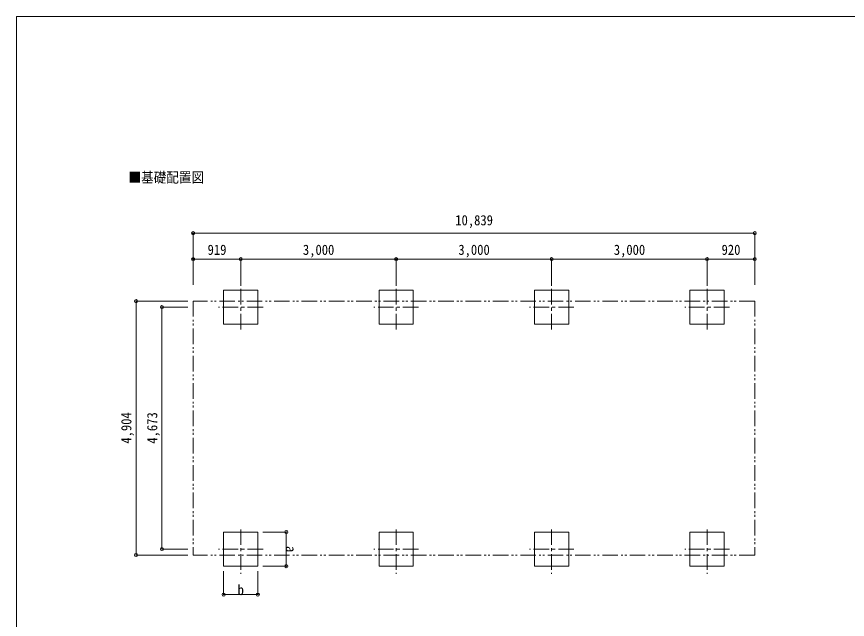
# Model space of a CAD drawing. Units: millimetres at full size, sheet at 1:60. Extents: x -16864 to 16864, y -11640 to 11640.
# Drawn here: x -16864 to -831, y 0 to 11640 of the extents above; entities that cross this region are included whole.
import ezdxf
from ezdxf.enums import TextEntityAlignment as Align

# ---------------------------------------------------------------- set-up
doc = ezdxf.new("R2010")
doc.units = ezdxf.units.MM
doc.header["$LTSCALE"] = 60
doc.header["$PDMODE"] = 32
doc.header["$PDSIZE"] = 60
doc.linetypes.add('CHAIN1', pattern=[8, 5, -1, 1, -1])
doc.linetypes.add('DOUBLE_CHAIN1', pattern=[8.8, 5, -1, 0.6, -0.6, 0.6, -1])
for name, color, linetype, lineweight in [('1-2', 134, 'Continuous', 9), ('1-8', 6, 'Continuous', 9), ('1-A', 4, 'CHAIN1', 9), ('F-0', 7, 'Continuous', 9)]:
    doc.layers.add(name, color=color, linetype=linetype, lineweight=lineweight)
doc.layers.add('1-7', color=7, linetype='Continuous')
doc.styles.add('ＭＳ ゴシック', font='')
doc.styles.get('ＭＳ ゴシック').set_extended_font_data('MS Gothic')

msp = doc.modelspace()

# ---------------------------------------------------------------- linework, layer by layer
at = {"layer": '1-2', "color": 6}
for p, q in [((-2618.58, 7457.28), (-13457.5, 7457.28)), ((-12538.98, 6957.28), (-13457.5, 6957.28)), ((-9538.98, 6957.28), (-12538.98, 6957.28)), ((-6538.98, 6957.28), (-9538.98, 6957.28)), ((-3538.98, 6957.28), (-6538.98, 6957.28)), ((-2618.58, 6957.28), (-3538.98, 6957.28))]:
    msp.add_line(p, q, dxfattribs=at)
at = {"layer": '1-8'}
for p, q in [((-13457.5, 6459.28), (-13457.5, 7457.28)), ((-2618.58, 6459.28), (-2618.58, 7457.28)), ((-12538.98, 6459.28), (-12538.98, 6957.28)), ((-9538.98, 6459.28), (-9538.98, 6957.28)), ((-6538.98, 6459.28), (-6538.98, 6957.28)), ((-3538.98, 6459.28), (-3538.98, 6957.28)), ((-14559.48, 6145.78), (-13559.84, 6145.78)), ((-14559.48, 1241.78), (-14559.48, 6145.78)), ((-14059.84, 6030.28), (-13559.84, 6030.28)), ((-14059.84, 1357.28), (-14059.84, 6030.28)), ((-11659.79, 1687.28), (-12109.79, 1687.28)), ((-11659.79, 1687.28), (-11659.79, 1027.28)), ((-14059.84, 1357.28), (-13559.84, 1357.28)), ((-14559.48, 1241.78), (-13559.84, 1241.78)), ((-11659.79, 1027.28), (-12109.79, 1027.28)), ((-12868.84, 478.28), (-12868.84, 928.28)), ((-12208.79, 478.28), (-12208.79, 928.28)), ((-12208.79, 478.28), (-12868.84, 478.28))]:
    msp.add_line(p, q, dxfattribs=at)
for p in [(-13457.5, 7457.28), (-2618.58, 7457.28), (-13457.5, 6957.28), (-12538.98, 6957.28), (-9538.98, 6957.28), (-6538.98, 6957.28), (-3538.98, 6957.28), (-2618.58, 6957.28), (-14559.48, 6145.78), (-14059.84, 6030.28), (-11659.79, 1687.28), (-14059.84, 1357.28), (-14559.48, 1241.78), (-11659.79, 1027.28), (-12868.84, 478.28), (-12208.79, 478.28)]:
    msp.add_point(p, dxfattribs=at)
at = {"layer": '1-A'}
for p, q in [((-12538.84, 5600.28), (-12538.84, 6460.28)), ((-9538.84, 5600.28), (-9538.84, 6460.28)), ((-6538.84, 5600.28), (-6538.84, 6460.28)), ((-3538.84, 5600.28), (-3538.84, 6460.28)), ((-12108.79, 6030.28), (-12968.84, 6030.28)), ((-9108.79, 6030.28), (-9968.84, 6030.28)), ((-6108.79, 6030.28), (-6968.84, 6030.28)), ((-3108.79, 6030.28), (-3968.84, 6030.28)), ((-12538.84, 1737.28), (-12538.84, 877.28)), ((-9538.84, 1737.28), (-9538.84, 877.28)), ((-6538.84, 1737.28), (-6538.84, 877.28)), ((-3538.84, 1737.28), (-3538.84, 877.28)), ((-12108.79, 1357.28), (-12968.84, 1357.28)), ((-9108.79, 1357.28), (-9968.84, 1357.28)), ((-6108.79, 1357.28), (-6968.84, 1357.28)), ((-3108.79, 1357.28), (-3968.84, 1357.28))]:
    msp.add_line(p, q, dxfattribs=at)
at = {"layer": '1-A', "color": 7, "linetype": 'DOUBLE_CHAIN1'}
for p, q in [((-2618.58, 6145.78), (-13457.38, 6145.78)), ((-13457.38, 6145.78), (-13457.38, 1241.78)), ((-2618.58, 6145.78), (-2618.58, 1241.78)), ((-2618.58, 1241.78), (-13457.38, 1241.78))]:
    msp.add_line(p, q, dxfattribs=at)
at = {"layer": '1-A', "linetype": 'Continuous'}
for points in [[(-12868.84, 5700.28), (-12208.79, 5700.28), (-12208.79, 6360.28), (-12868.84, 6360.28)], [(-9868.84, 5700.28), (-9208.79, 5700.28), (-9208.79, 6360.28), (-9868.84, 6360.28)], [(-6868.84, 5700.28), (-6208.79, 5700.28), (-6208.79, 6360.28), (-6868.84, 6360.28)], [(-3868.84, 5700.28), (-3208.79, 5700.28), (-3208.79, 6360.28), (-3868.84, 6360.28)], [(-12868.84, 1687.28), (-12208.79, 1687.28), (-12208.79, 1027.28), (-12868.84, 1027.28)], [(-9868.84, 1687.28), (-9208.79, 1687.28), (-9208.79, 1027.28), (-9868.84, 1027.28)], [(-6868.84, 1687.28), (-6208.79, 1687.28), (-6208.79, 1027.28), (-6868.84, 1027.28)], [(-3868.84, 1687.28), (-3208.79, 1687.28), (-3208.79, 1027.28), (-3868.84, 1027.28)]]:
    msp.add_lwpolyline(points, close=True, dxfattribs=at)
at = {"layer": 'F-0', "color": 5, "lineweight": 5}
for q in [(-16864.12, -11640), (16015.88, 11640)]:
    msp.add_line((-16864.12, 11640), q, dxfattribs=at)

# ---------------------------------------------------------------- texts
at = {"layer": '1-7', "style": 'ＭＳ ゴシック', "width": 0.9}
msp.add_text('■基礎配置図', height=197.9, dxfattribs=at).set_placement((-14704.18, 8376.51), align=Align.BOTTOM_LEFT)
at = {"layer": '1-8', "color": 7, "style": 'ＭＳ ゴシック', "width": 0.9}
for s, p in [('10,839', (-8398.04, 7550.28)), ('919', (-13178.24, 6979.63)), ('3,000', (-11338.98, 6979.63)), ('3,000', (-8338.98, 6979.63)), ('3,000', (-5338.98, 6979.63)), ('920', (-3258.78, 6979.63)), ('b', (-12598.82, 410.78))]:
    msp.add_text(s, height=197.9, dxfattribs=at).set_placement(p, align=Align.BOTTOM_LEFT)
for s, rotation, p in [('4,904', 90, (-14589.48, 3393.78)), ('4,673', 90, (-14089.84, 3393.78)), ('a', 270, (-11727.29, 1417.28))]:
    msp.add_text(s, height=197.9, rotation=rotation, dxfattribs=at).set_placement(p, align=Align.BOTTOM_LEFT)

doc.saveas('drawing.dxf')
